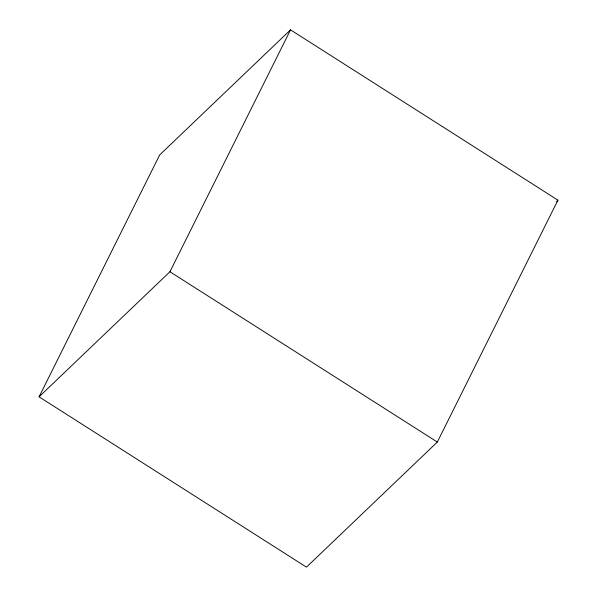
<?xml version="1.0" encoding="UTF-8"?>
<svg xmlns="http://www.w3.org/2000/svg" width="597" height="597" viewBox="0 0 597 597"><rect width="100%" height="100%" fill="white"/><g stroke="black" fill="none" stroke-linecap="round" stroke-linejoin="round"><path stroke-width="0.9" d="M39.074 396.833L159.675 154.944L290.53 29.85L557.926 200.167L437.325 442.056L306.47 567.15L39.074 396.833L169.929 271.739L290.53 29.85M556.583 201.45L557.926 200.167M169.929 271.739L437.325 442.056"/></g></svg>
